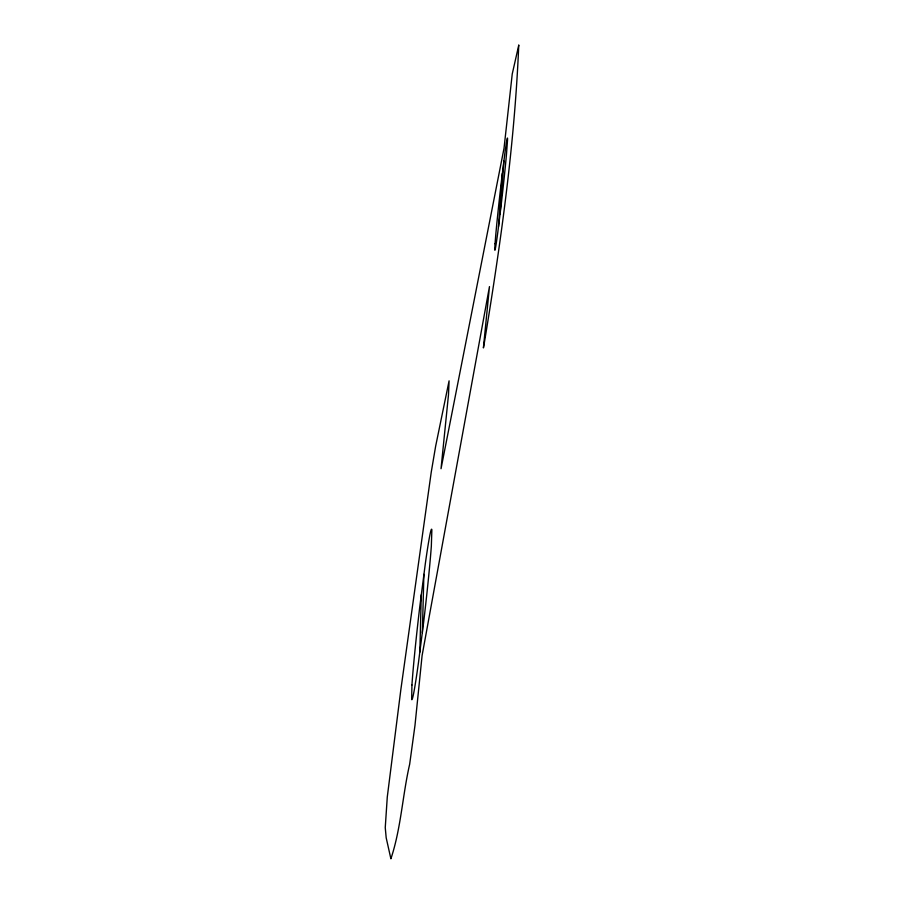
<?xml version="1.0" encoding="UTF-8"?>
<svg xmlns="http://www.w3.org/2000/svg" width="904" height="904" viewBox="0 0 904 904"><rect width="100%" height="100%" fill="white"/><g stroke="black" fill="none" stroke-linecap="round" stroke-linejoin="round"><path stroke-width="1.36" d="M419.851 652.179L421.253 594.787M422.36 632.597L423.886 574.311M498.545 226.52L502.341 173.466M500.036 214.384L503.89 160.991M518.749 45.2C514.591 145.68 500.398 245.594 484.013 344.74L483.403 347.916L489.471 286.602L422.089 655.603L414.981 725.404L409.67 764.196C402.495 795.418 401.06 828.403 390.89 858.8L386.189 837.805L385.251 827.601L387.274 797.057L400.879 689.379L431.242 472.182L435.649 446.203L449.085 380.855L448.486 394.765L441.028 468.724L504.025 148.267L512.24 73.992L518.749 45.2M411.93 685.006L411.67 699.459A84.027 2.791 -83.4 0 0 418.484 662.474L423.66 622.065A86.874 2.881 -83.4 0 0 431.332 546.208L431.863 529.936A84.061 2.791 -83.4 0 0 425.321 563.7L419.874 605.94A86.761 2.881 -83.4 0 0 411.93 685.006M495.042 243.73L494.77 248.882A55.223 1.209 -83.6 0 0 497.742 232.735L500.85 207.694A57.088 1.254 -83.6 0 0 506.455 154.561L507.528 140.12A55.246 1.209 -83.6 0 0 504.692 154.697L501.505 180.393A57.031 1.254 -83.6 0 0 495.742 235.108L495.042 243.73"/></g></svg>
